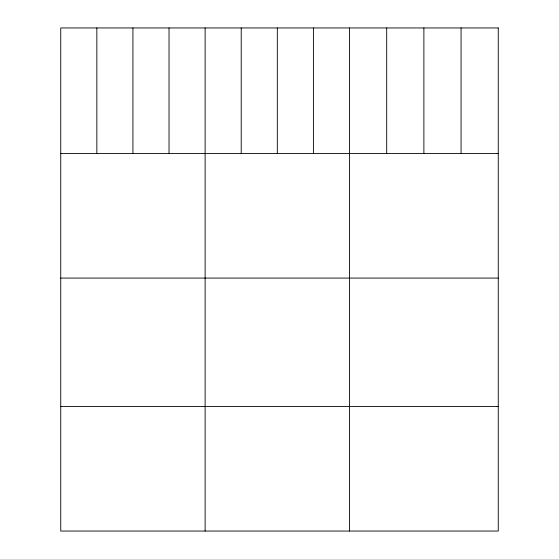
<?xml version="1.0" encoding="UTF-8"?>
<svg xmlns="http://www.w3.org/2000/svg" width="559" height="559" viewBox="0 0 559 559"><rect width="100%" height="100%" fill="white"/><g stroke="black" fill="none" stroke-linecap="round" stroke-linejoin="round"><path stroke-width="0.84" d="M60.742 153.473L498.258 153.473M60.742 278.075L498.258 278.075M60.742 406.449L498.258 406.449M461.07 27.95L461.07 153.473M423.883 27.95L423.883 153.473M386.695 27.95L386.695 153.473M349.501 27.95L349.501 531.05M313.41 27.95L313.41 153.473M277.313 27.95L277.313 153.473M241.215 27.95L241.215 153.473M205.125 27.95L205.125 531.05M169.028 27.95L169.028 153.473M132.93 27.95L132.93 153.473M96.84 27.95L96.84 153.473M498.258 27.95L60.742 27.95L60.742 531.05L498.258 531.05L498.258 27.95"/></g></svg>
